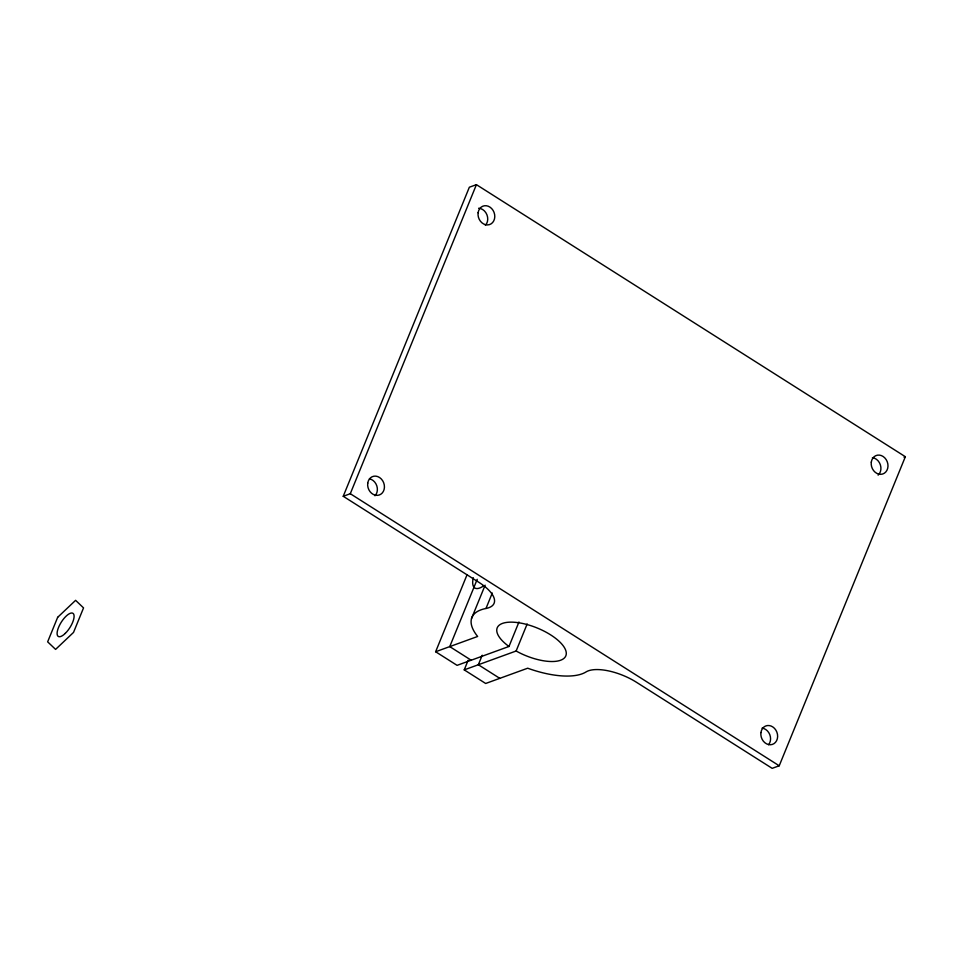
<?xml version="1.0" encoding="UTF-8"?>
<svg xmlns="http://www.w3.org/2000/svg" width="953" height="953" viewBox="0 0 953 953"><rect width="100%" height="100%" fill="white"/><g stroke="black" fill="none" stroke-linecap="round" stroke-linejoin="round"><path stroke-width="1.43" d="M518.968 621.999L508.985 646.468L457.083 665.349L435.628 651.745L477.644 636.461A64.411 25.993 22.2 0 1 485.982 608.479A37.048 14.95 22.2 0 0 478.894 582.331L343.235 496.287L469.352 187.217L476.417 184.656L905.35 456.713L779.22 765.783L772.168 768.344L636.509 682.3A37.048 14.95 22.2 0 0 586.035 671.936A64.411 25.993 22.2 0 1 527.688 668.208L485.673 683.48L464.23 669.876L468.149 660.262M343.235 496.287L350.287 493.714L476.417 184.656M435.628 651.745L467.018 574.826M477.215 579.305L449.745 646.61L471.199 660.215M471.544 618.473L485.125 585.178M485.982 608.479L492.284 593.016M482.23 655.235L478.346 664.741L499.789 678.345M464.23 669.876L516.133 651.006L527.164 623.953M904.028 457.202L905.35 456.713M350.287 493.714L779.22 765.783M483.6 585.857A25.088 9.339 -57.6 0 1 473.296 577.732M508.985 646.468A37.048 14.95 22.2 0 1 517.217 622.547A37.048 14.95 22.2 0 1 566.285 653.675A37.048 14.95 22.2 0 1 516.133 651.006M872.424 457.678A9.804 8.196 70 0 1 880.369 464.838A9.804 8.196 70 0 1 878.118 475.154M762.066 728.116A9.804 8.196 70 0 1 769.774 734.608A9.804 8.196 70 0 1 768.595 744.71M369.478 478.823A9.804 8.196 70 0 1 376.816 485.875A9.804 8.196 70 0 1 375.005 495.774M478.632 208.254A9.804 8.196 70 0 1 486.935 214.794A9.804 8.196 70 0 1 485.363 225.349M57.668 617.306L47.65 641.834L55.584 649.398L73.524 632.423L83.542 607.895L75.609 600.33L57.668 617.306M65.233 633.423A13.676 5.087 -57.6 0 0 73.131 613.458A13.676 5.087 -57.6 0 0 58.431 627.705A13.676 5.087 -57.6 0 0 65.233 633.423M871.292 462.134A9.804 8.196 70 0 0 882.633 474.022A9.804 8.196 70 0 0 884.86 457.94A9.804 8.196 70 0 0 871.292 462.134M760.935 732.571A9.804 8.196 70 0 0 772.275 744.448A9.804 8.196 70 0 0 774.503 728.366A9.804 8.196 70 0 0 760.935 732.571M367.739 483.183A9.804 8.196 70 0 0 379.08 495.06A9.804 8.196 70 0 0 381.307 478.978A9.804 8.196 70 0 0 367.739 483.183M478.108 212.745A9.804 8.196 70 0 0 489.437 224.622A9.804 8.196 70 0 0 491.665 208.552A9.804 8.196 70 0 0 478.108 212.745"/></g></svg>
